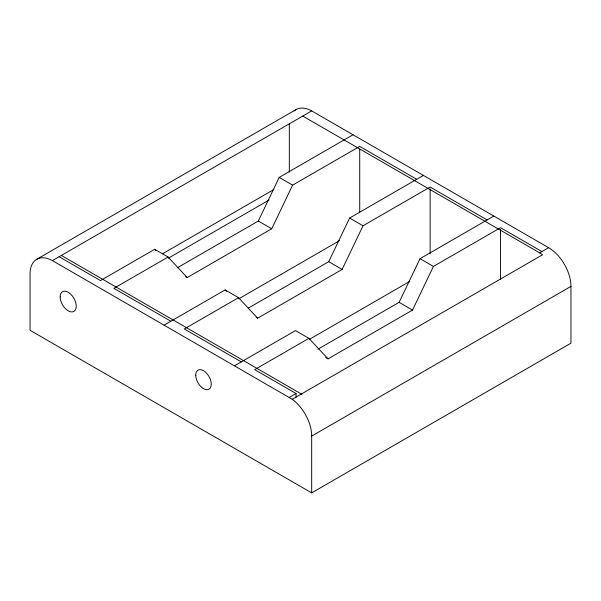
<?xml version="1.0" encoding="UTF-8"?>
<svg xmlns="http://www.w3.org/2000/svg" width="601" height="601" viewBox="0 0 601 601"><rect width="100%" height="100%" fill="white"/><g stroke="black" fill="none" stroke-linecap="round" stroke-linejoin="round"><path stroke-width="0.9" d="M177.07 267.941L258.302 221.033L279.21 177.393L353.027 134.774M185.649 276.648L187.227 277.557L271.712 228.778L292.619 185.131L359.729 146.389L416.726 179.293M248.288 308.118L328.709 261.683L349.617 218.043L423.435 175.424M256.056 317.298L257.634 318.207L342.119 269.428L363.027 225.781L430.136 187.039L487.133 219.943M317.876 349.234L399.117 302.333L420.024 258.685L493.842 216.075M325.674 357.49L328.041 358.857L412.526 310.078L433.434 266.431L500.543 227.689L541.892 251.556M36.744 259.279L296.015 109.592M52.4 260.594L311.679 110.9L548.6 247.687A31.477 18.173 60 0 1 570.95 286.399L570.95 343.179L311.679 492.873L30.05 330.28L30.05 273.5A32.349 18.676 60 0 1 52.4 260.594L292.244 399.274A31.477 18.173 60 0 1 311.679 436.093L311.679 492.873M187.227 277.557L168.1 257.025L154.69 249.287L100.457 280.592L59.108 256.717M162.533 253.787L273.883 189.503M168.1 257.025L113.867 288.337L170.864 321.242M168.423 258.13L269.038 200.043M164.156 325.111L225.097 289.93L238.507 297.675L257.634 318.207M238.507 297.675L184.274 328.987L241.271 361.892M238.83 298.78L339.445 240.685M234.563 365.761L295.497 330.58L308.914 338.325L328.041 358.857M308.914 338.325L254.681 369.63L296.03 393.505L296.03 397.261M309.237 339.43L409.852 281.336M289.321 397.381L296.03 393.505M302.739 116.061L539.66 252.848L548.6 247.687M292.244 399.274L542.583 254.741L539.66 252.848M311.679 436.093L570.95 286.399M279.21 177.393L292.619 185.131M349.617 218.043L363.027 225.781M420.024 258.685L433.434 266.431M258.302 221.033L271.712 228.778M328.709 261.683L342.119 269.428M399.117 302.333L412.526 310.078M61.34 255.433L301.852 394.286M225.097 289.93L226.367 291.305M154.69 249.287L155.959 250.655M500.543 229.559L500.543 279.307M430.136 188.917L430.136 253.675M359.729 149.206L359.729 212.085M289.321 123.806L289.321 172.209M294.099 111.005A32.349 18.676 60 0 1 311.679 110.9M60.153 296.917A11.381 6.573 60 0 0 72.225 311.927A11.381 6.573 60 0 0 72.225 295.835A11.381 6.573 60 0 0 60.153 296.917M195.723 375.182A10.991 6.348 60 0 0 207.375 389.688A10.991 6.348 60 0 0 207.375 374.138A10.991 6.348 60 0 0 195.723 375.182"/></g></svg>
